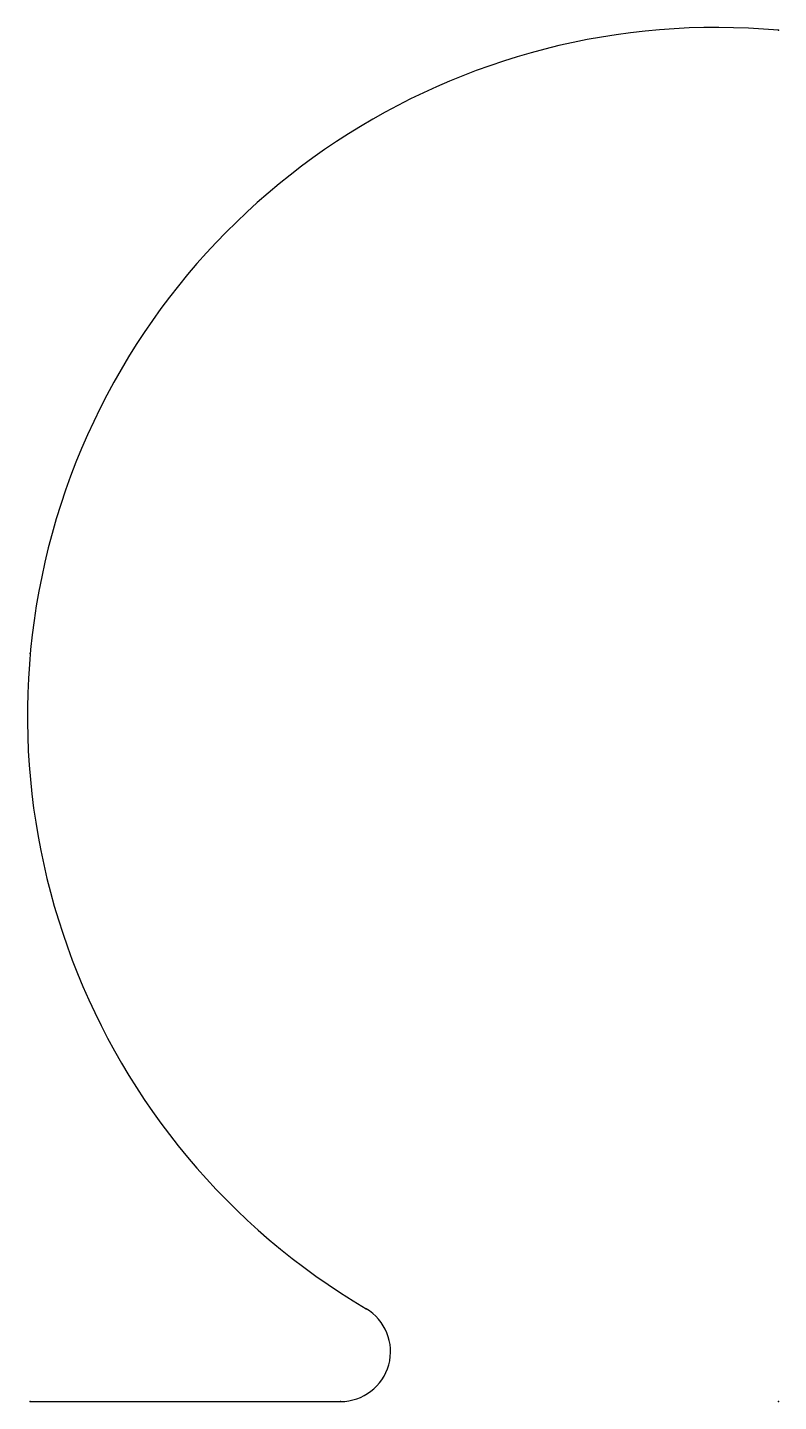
# Model space of a CAD drawing. Header units: inches. Extents: x -0.1 to 30, y 0 to 55.1.
import ezdxf

# ---------------------------------------------------------------- set-up
doc = ezdxf.new("R2010")
doc.units = ezdxf.units.IN
doc.header["$MEASUREMENT"] = 0
doc.layers.add('c_v1 v5_Sketch1', color=7, linetype='Continuous')

msp = doc.modelspace()

# ---------------------------------------------------------------- linework, layer by layer
at = {"layer": 'c_v1 v5_Sketch1'}
msp.add_line((0, 0), (12.443, 0), dxfattribs=at)
for centre, radius, start, end in [((27.5, 27.5), 27.613, 84.8056, 239.4399), ((12.443, 2), 2, 270, 59.4399)]:
    msp.add_arc(centre, radius, start, end, dxfattribs=at)
for p in [(30, 55), (0, 30), (13.46, 3.722), (0, 0), (12.443, 0), (30, 0)]:
    msp.add_point(p, dxfattribs=at)

doc.saveas('drawing.dxf')
